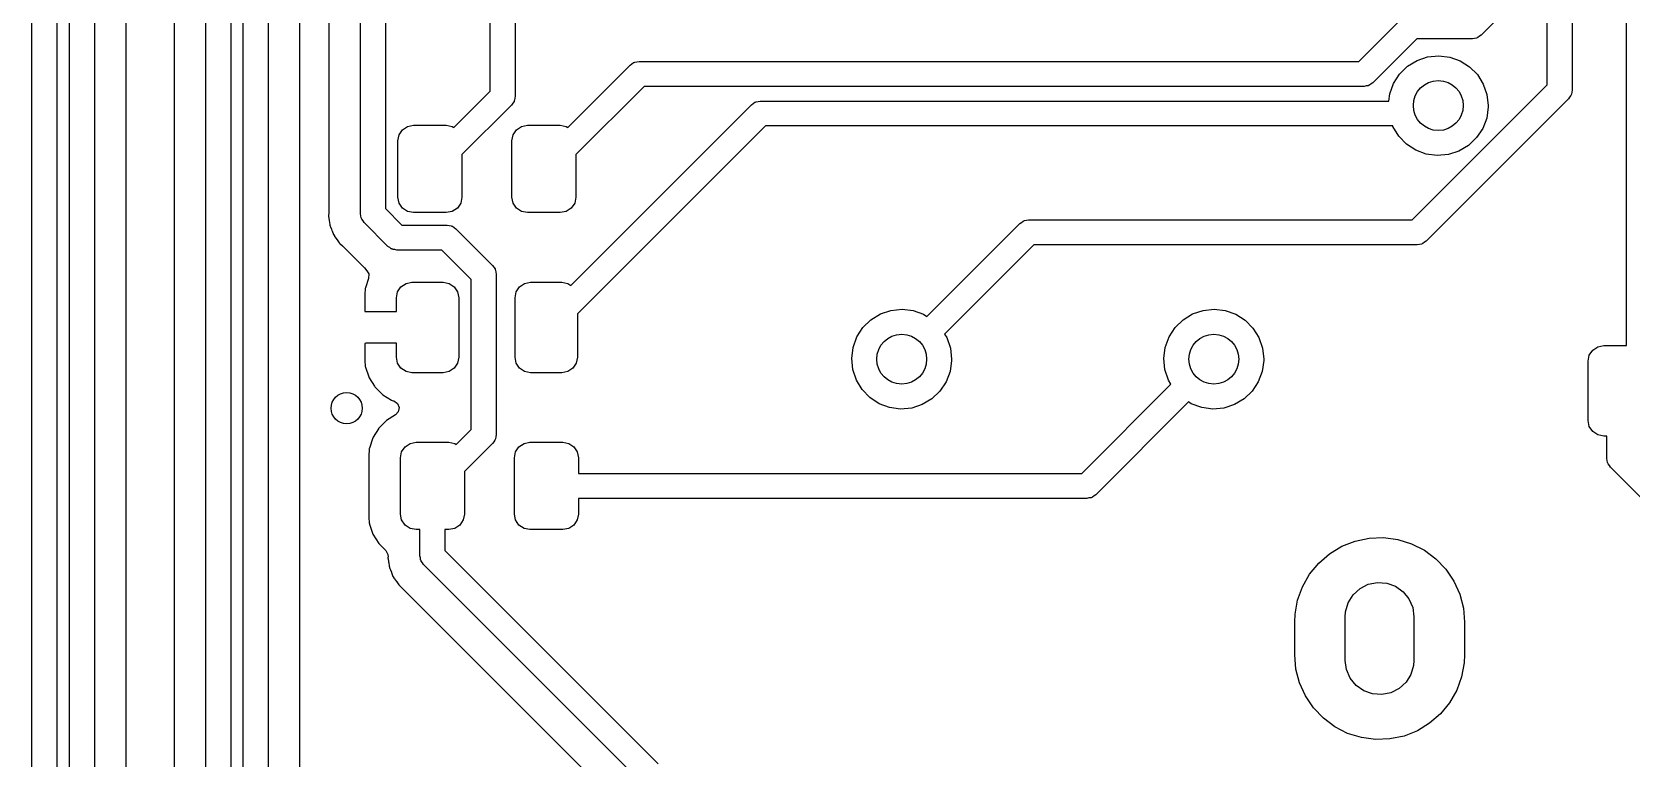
# Model space of a CAD drawing. Extents: x 83 to 135, y -230 to -45.
# Drawn here: x 82.84 to 108.46, y -110.03 to -98.39 of the extents above; entities that cross this region are included whole.
import ezdxf

# ---------------------------------------------------------------- set-up
doc = ezdxf.new("R2010")
doc.units = 0
doc.layers.add('BLACK', color=7, linetype='CONTINUOUS')

msp = doc.modelspace()

# ---------------------------------------------------------------- linework, layer by layer
at = {"layer": 'BLACK', "linetype": 'CONTINUOUS'}
for p, q in [((82.8427, -190.561), (82.8427, -71.389)), ((83.2427, -71.4722), (83.2427, -190.478)), ((83.4422, -186.512), (83.4422, -71.6373)), ((83.8422, -71.7205), (83.8422, -186.429)), ((84.3507, -186.167), (84.3507, -71.9833)), ((85.1181, -77.774), (85.1181, -133.636)), ((85.6266, -133.664), (85.6266, -77.7491)), ((86.0266, -77.8322), (86.0266, -133.582)), ((86.2261, -133.416), (86.2261, -77.9974)), ((86.6261, -78.0806), (86.6261, -133.333)), ((108.385, -103.415), (108.385, -89.608)), ((107.515, -92.1966), (107.515, -99.3197)), ((107.115, -99.2365), (107.115, -92.2795)), ((90.184, -99.3347), (90.184, -96.558)), ((90.584, -96.558), (90.584, -99.4178)), ((87.1346, -119.633), (87.1346, -97.0496)), ((88.1055, -101.303), (88.1055, -97.0325)), ((87.597, -97.1319), (87.597, -101.274)), ((88.5055, -97.1157), (88.5055, -101.22)), ((106.711, -97.7879), (106.059, -98.4397)), ((104.099, -98.86), (104.802, -98.1563)), ((105.026, -98.498), (104.323, -99.2017)), ((105.918, -98.498), (105.026, -98.498)), ((105.951, -98.4906), (105.918, -98.498)), ((105.984, -98.4869), (105.951, -98.4906)), ((105.994, -98.4808), (105.984, -98.4869)), ((106.005, -98.4782), (105.994, -98.4808)), ((106.031, -98.4574), (106.005, -98.4782)), ((106.059, -98.4397), (106.031, -98.4574)), ((92.491, -98.8772), (92.5007, -98.8711)), ((92.5007, -98.8711), (92.5339, -98.8674)), ((92.5339, -98.8674), (92.5665, -98.86)), ((92.5665, -98.86), (104.099, -98.86)), ((104.877, -98.9376), (105.029, -98.8441)), ((105.029, -98.8441), (105.198, -98.7867)), ((105.198, -98.7867), (105.376, -98.768)), ((105.376, -98.768), (105.553, -98.7891)), ((105.553, -98.7891), (105.721, -98.849)), ((105.721, -98.849), (105.871, -98.9445)), ((91.4246, -99.919), (92.4253, -98.9183)), ((92.4253, -98.9183), (92.4536, -98.9006)), ((92.4536, -98.9006), (92.4798, -98.8798)), ((92.4798, -98.8798), (92.491, -98.8772)), ((104.653, -99.2123), (104.75, -99.0624)), ((104.75, -99.0624), (104.877, -98.9376)), ((105.871, -98.9445), (105.997, -99.0711)), ((105.997, -99.0711), (106.091, -99.2223)), ((89.5996, -99.919), (90.184, -99.3347)), ((92.6493, -99.26), (91.555, -100.354)), ((104.182, -99.26), (92.6493, -99.26)), ((104.214, -99.2526), (104.182, -99.26)), ((104.247, -99.2489), (104.214, -99.2526)), ((104.257, -99.2428), (104.247, -99.2489)), ((104.268, -99.2402), (104.257, -99.2428)), ((104.294, -99.2194), (104.268, -99.2402)), ((104.323, -99.2017), (104.294, -99.2194)), ((104.578, -99.495), (104.592, -99.3799)), ((104.592, -99.3799), (104.653, -99.2123)), ((104.952, -101.4), (107.115, -99.2365)), ((106.091, -99.2223), (106.15, -99.3908)), ((107.508, -99.3523), (107.504, -99.3855)), ((107.515, -99.3197), (107.508, -99.3523)), ((90.5254, -99.5589), (89.73, -100.354)), ((90.5432, -99.5306), (90.5254, -99.5589)), ((90.5641, -99.5045), (90.5432, -99.5306)), ((90.5666, -99.4933), (90.5641, -99.5045)), ((90.5728, -99.4836), (90.5666, -99.4933)), ((90.5765, -99.4504), (90.5728, -99.4836)), ((90.584, -99.4178), (90.5765, -99.4504)), ((91.4721, -102.449), (94.3678, -99.5533)), ((94.3678, -99.5533), (94.3961, -99.5356)), ((94.3961, -99.5356), (94.4223, -99.5148)), ((94.4223, -99.5148), (94.4335, -99.5122)), ((94.4335, -99.5122), (94.4432, -99.5061)), ((94.4432, -99.5061), (94.4764, -99.5024)), ((94.4764, -99.5024), (94.509, -99.495)), ((94.509, -99.495), (104.578, -99.495)), ((107.456, -99.4608), (105.176, -101.742)), ((106.17, -99.5903), (106.145, -99.767)), ((106.15, -99.3908), (106.17, -99.568)), ((106.17, -99.568), (106.17, -99.5903)), ((107.474, -99.4325), (107.456, -99.4608)), ((107.495, -99.4064), (107.474, -99.4325)), ((107.498, -99.3952), (107.495, -99.4064)), ((107.504, -99.3855), (107.498, -99.3952)), ((88.8593, -99.903), (88.955, -99.884)), ((88.955, -99.884), (89.48, -99.884)), ((89.48, -99.884), (89.5757, -99.903)), ((90.6843, -99.903), (90.78, -99.884)), ((90.78, -99.884), (91.305, -99.884)), ((91.305, -99.884), (91.4007, -99.903)), ((94.5918, -99.895), (91.58, -102.907)), ((104.641, -99.895), (94.5918, -99.895)), ((104.644, -99.9036), (104.641, -99.895)), ((106.145, -99.767), (106.082, -99.9337)), ((88.705, -100.134), (88.724, -100.038)), ((88.705, -101.034), (88.705, -100.134)), ((88.724, -100.038), (88.7782, -99.9572)), ((88.7782, -99.9572), (88.8593, -99.903)), ((89.5757, -99.903), (89.5996, -99.919)), ((90.53, -100.134), (90.549, -100.038)), ((90.53, -101.034), (90.53, -100.134)), ((90.549, -100.038), (90.6032, -99.9572)), ((90.6032, -99.9572), (90.6843, -99.903)), ((91.4007, -99.903), (91.4246, -99.919)), ((104.736, -100.056), (104.644, -99.9036)), ((104.86, -100.184), (104.736, -100.056)), ((105.983, -100.082), (105.854, -100.205)), ((106.082, -99.9337), (105.983, -100.082)), ((89.73, -100.354), (89.73, -101.034)), ((91.555, -100.354), (91.555, -101.034)), ((105.009, -100.282), (104.86, -100.184)), ((105.176, -100.344), (105.009, -100.282)), ((105.353, -100.368), (105.176, -100.344)), ((105.531, -100.352), (105.353, -100.368)), ((105.7, -100.297), (105.531, -100.352)), ((105.854, -100.205), (105.7, -100.297)), ((88.724, -101.13), (88.705, -101.034)), ((88.7782, -101.211), (88.724, -101.13)), ((89.711, -101.13), (89.6568, -101.211)), ((89.73, -101.034), (89.711, -101.13)), ((90.549, -101.13), (90.53, -101.034)), ((90.6032, -101.211), (90.549, -101.13)), ((91.536, -101.13), (91.4818, -101.211)), ((91.555, -101.034), (91.536, -101.13)), ((87.5967, -101.283), (87.5928, -101.34)), ((87.5928, -101.34), (87.5941, -101.348)), ((87.5941, -101.348), (87.5941, -101.348)), ((87.5941, -101.348), (87.6037, -101.403)), ((87.597, -101.274), (87.5967, -101.283)), ((87.6037, -101.403), (87.6047, -101.41)), ((87.6047, -101.41), (87.6124, -101.473)), ((88.1129, -101.336), (88.1055, -101.303)), ((88.1166, -101.369), (88.1129, -101.336)), ((88.1227, -101.379), (88.1166, -101.369)), ((88.1253, -101.39), (88.1227, -101.379)), ((88.1461, -101.416), (88.1253, -101.39)), ((88.1638, -101.444), (88.1461, -101.416)), ((88.5055, -101.22), (88.7688, -101.484)), ((88.8593, -101.265), (88.7782, -101.211)), ((88.955, -101.284), (88.8593, -101.265)), ((89.48, -101.284), (88.955, -101.284)), ((89.5757, -101.265), (89.48, -101.284)), ((89.6568, -101.211), (89.5757, -101.265)), ((90.6843, -101.265), (90.6032, -101.211)), ((90.78, -101.284), (90.6843, -101.265)), ((91.305, -101.284), (90.78, -101.284)), ((91.4007, -101.265), (91.305, -101.284)), ((91.4818, -101.211), (91.4007, -101.265)), ((98.6931, -101.441), (98.7193, -101.42)), ((98.7193, -101.42), (98.7305, -101.417)), ((98.7305, -101.417), (98.7402, -101.411)), ((98.7402, -101.411), (98.7734, -101.407)), ((98.7734, -101.407), (98.806, -101.4)), ((98.806, -101.4), (104.952, -101.4)), ((87.6124, -101.473), (87.6151, -101.48)), ((87.6151, -101.48), (87.6157, -101.483)), ((87.6157, -101.483), (87.6202, -101.499)), ((87.6202, -101.499), (87.6209, -101.502)), ((87.6209, -101.502), (87.6222, -101.509)), ((87.6222, -101.509), (87.6383, -101.546)), ((87.6383, -101.546), (87.6479, -101.568)), ((87.6479, -101.568), (87.6504, -101.574)), ((87.6504, -101.574), (87.673, -101.634)), ((87.673, -101.634), (87.6773, -101.64)), ((87.6773, -101.64), (87.6785, -101.642)), ((87.6785, -101.642), (87.6868, -101.657)), ((87.6868, -101.657), (87.6881, -101.659)), ((87.6881, -101.659), (87.6912, -101.666)), ((87.6912, -101.666), (87.6958, -101.672)), ((87.6958, -101.672), (87.7301, -101.717)), ((88.5445, -101.825), (88.1638, -101.444)), ((88.7688, -101.484), (89.4919, -101.484)), ((89.4919, -101.484), (89.5244, -101.491)), ((89.5244, -101.491), (89.5576, -101.495)), ((89.5576, -101.495), (89.5674, -101.501)), ((89.5674, -101.501), (89.5786, -101.503)), ((89.5786, -101.503), (89.6047, -101.524)), ((89.6047, -101.524), (89.6329, -101.542)), ((89.6329, -101.542), (90.2212, -102.13)), ((97.177, -102.946), (98.6648, -101.458)), ((98.6648, -101.458), (98.6931, -101.441)), ((87.7301, -101.717), (87.7339, -101.722)), ((87.7339, -101.722), (87.7658, -101.769)), ((87.7658, -101.769), (87.7658, -101.769)), ((87.7658, -101.769), (87.7701, -101.775)), ((87.7701, -101.775), (87.7758, -101.78)), ((87.7758, -101.78), (87.7758, -101.78)), ((87.7758, -101.78), (87.8166, -101.816)), ((87.8166, -101.816), (87.8219, -101.821)), ((87.8219, -101.821), (88.1645, -102.164)), ((88.5728, -101.843), (88.5445, -101.825)), ((88.5989, -101.864), (88.5728, -101.843)), ((88.6101, -101.866), (88.5989, -101.864)), ((88.6199, -101.872), (88.6101, -101.866)), ((88.653, -101.876), (88.6199, -101.872)), ((88.6856, -101.884), (88.653, -101.876)), ((89.4087, -101.884), (88.6856, -101.884)), ((89.8795, -102.354), (89.4087, -101.884)), ((98.8888, -101.8), (97.4597, -103.229)), ((105.034, -101.8), (98.8888, -101.8)), ((105.067, -101.793), (105.034, -101.8)), ((105.1, -101.789), (105.067, -101.793)), ((105.11, -101.783), (105.1, -101.789)), ((105.121, -101.78), (105.11, -101.783)), ((105.147, -101.759), (105.121, -101.78)), ((105.176, -101.742), (105.147, -101.759)), ((88.1645, -102.164), (88.1704, -102.17)), ((88.1704, -102.17), (88.2084, -102.214)), ((90.2212, -102.13), (90.2389, -102.159)), ((90.2389, -102.159), (90.2597, -102.185)), ((90.2597, -102.185), (90.2623, -102.196)), ((90.2623, -102.196), (90.2684, -102.206)), ((88.2346, -102.338), (88.1849, -102.488)), ((88.2084, -102.214), (88.2063, -102.216)), ((88.2063, -102.216), (88.2365, -102.265)), ((88.2365, -102.265), (88.2346, -102.338)), ((88.7532, -102.472), (88.8343, -102.418)), ((88.8343, -102.418), (88.93, -102.399)), ((88.93, -102.399), (89.43, -102.399)), ((89.43, -102.399), (89.5257, -102.418)), ((89.5257, -102.418), (89.6068, -102.472)), ((89.8795, -104.759), (89.8795, -102.354)), ((90.2684, -102.206), (90.2721, -102.239)), ((90.2721, -102.239), (90.2795, -102.272)), ((90.2795, -102.272), (90.2795, -104.842)), ((90.6532, -102.472), (90.7343, -102.418)), ((90.7343, -102.418), (90.83, -102.399)), ((90.83, -102.399), (91.33, -102.399)), ((91.33, -102.399), (91.4257, -102.418)), ((91.4257, -102.418), (91.4721, -102.449)), ((88.1723, -102.595), (88.172, -102.602)), ((88.172, -102.602), (88.172, -102.852)), ((88.182, -102.501), (88.1723, -102.595)), ((88.1849, -102.488), (88.182, -102.501)), ((88.68, -102.649), (88.699, -102.553)), ((88.68, -102.87), (88.68, -102.649)), ((88.699, -102.553), (88.7532, -102.472)), ((89.6068, -102.472), (89.661, -102.553)), ((89.661, -102.553), (89.68, -102.649)), ((89.68, -102.649), (89.68, -103.599)), ((90.58, -102.649), (90.599, -102.553)), ((90.58, -103.599), (90.58, -102.649)), ((90.599, -102.553), (90.6532, -102.472)), ((88.172, -102.852), (88.1765, -102.867)), ((88.1765, -102.867), (88.1779, -102.868)), ((88.1779, -102.868), (88.1855, -102.87)), ((88.1855, -102.87), (88.68, -102.87)), ((91.58, -102.907), (91.58, -103.599)), ((96.2815, -103.002), (96.4334, -102.908)), ((96.4334, -102.908), (96.6022, -102.851)), ((96.6022, -102.851), (96.7796, -102.832)), ((96.7796, -102.832), (96.9567, -102.853)), ((96.9567, -102.853), (97.1247, -102.913)), ((97.1247, -102.913), (97.177, -102.946)), ((101.281, -103.002), (101.433, -102.908)), ((101.433, -102.908), (101.602, -102.851)), ((101.602, -102.851), (101.78, -102.832)), ((101.78, -102.832), (101.957, -102.853)), ((101.957, -102.853), (102.125, -102.913)), ((102.125, -102.913), (102.275, -103.009)), ((96.0574, -103.276), (96.154, -103.126)), ((96.154, -103.126), (96.2815, -103.002)), ((101.057, -103.276), (101.154, -103.126)), ((101.154, -103.126), (101.281, -103.002)), ((102.275, -103.009), (102.401, -103.135)), ((102.401, -103.135), (102.495, -103.286)), ((88.1737, -103.384), (88.172, -103.392)), ((88.172, -103.392), (88.172, -103.646)), ((88.1749, -103.382), (88.1737, -103.384)), ((88.1901, -103.378), (88.1749, -103.382)), ((88.68, -103.378), (88.1901, -103.378)), ((88.68, -103.599), (88.68, -103.378)), ((95.9741, -103.621), (95.9964, -103.444)), ((95.9964, -103.444), (96.0574, -103.276)), ((97.4597, -103.229), (97.4955, -103.286)), ((97.4955, -103.286), (97.5541, -103.455)), ((97.5541, -103.455), (97.574, -103.632)), ((100.974, -103.621), (100.996, -103.444)), ((100.996, -103.444), (101.057, -103.276)), ((102.495, -103.286), (102.554, -103.455)), ((102.554, -103.455), (102.574, -103.632)), ((107.843, -103.488), (107.924, -103.434)), ((107.924, -103.434), (108.02, -103.415)), ((108.02, -103.415), (108.385, -103.415)), ((88.172, -103.646), (88.1723, -103.653)), ((88.1723, -103.653), (88.1823, -103.748)), ((88.699, -103.695), (88.68, -103.599)), ((88.7532, -103.776), (88.699, -103.695)), ((89.661, -103.695), (89.6068, -103.776)), ((89.68, -103.599), (89.661, -103.695)), ((90.599, -103.695), (90.58, -103.599)), ((90.6532, -103.776), (90.599, -103.695)), ((91.561, -103.695), (91.5068, -103.776)), ((91.58, -103.599), (91.561, -103.695)), ((95.9915, -103.798), (95.9741, -103.621)), ((97.5737, -103.654), (97.5489, -103.831)), ((97.574, -103.632), (97.5737, -103.654)), ((100.991, -103.798), (100.974, -103.621)), ((102.574, -103.654), (102.549, -103.831)), ((102.574, -103.632), (102.574, -103.654)), ((107.77, -103.665), (107.789, -103.569)), ((107.77, -104.615), (107.77, -103.665)), ((107.789, -103.569), (107.843, -103.488)), ((88.1823, -103.748), (88.1851, -103.762)), ((88.1851, -103.762), (88.2366, -103.916)), ((88.2366, -103.916), (88.2428, -103.929)), ((88.2428, -103.929), (88.3281, -104.067)), ((88.8343, -103.83), (88.7532, -103.776)), ((88.93, -103.849), (88.8343, -103.83)), ((89.43, -103.849), (88.93, -103.849)), ((89.5257, -103.83), (89.43, -103.849)), ((89.6068, -103.776), (89.5257, -103.83)), ((90.7343, -103.83), (90.6532, -103.776)), ((90.83, -103.849), (90.7343, -103.83)), ((91.33, -103.849), (90.83, -103.849)), ((91.4257, -103.83), (91.33, -103.849)), ((91.5068, -103.776), (91.4257, -103.83)), ((96.0478, -103.968), (95.9915, -103.798)), ((96.1402, -104.12), (96.0478, -103.968)), ((97.5489, -103.831), (97.4855, -103.998)), ((101.048, -103.968), (100.991, -103.798)), ((101.088, -104.035), (101.048, -103.968)), ((102.549, -103.831), (102.486, -103.998)), ((88.3281, -104.067), (88.3371, -104.078)), ((88.3371, -104.078), (88.4518, -104.193)), ((88.4518, -104.193), (88.4632, -104.202)), ((88.4632, -104.202), (88.6012, -104.287)), ((96.2641, -104.248), (96.1402, -104.12)), ((96.4133, -104.346), (96.2641, -104.248)), ((97.3868, -104.146), (97.2577, -104.269)), ((97.4855, -103.998), (97.3868, -104.146)), ((99.6592, -105.464), (101.088, -104.035)), ((102.387, -104.146), (102.258, -104.269)), ((102.486, -103.998), (102.387, -104.146)), ((88.6012, -104.287), (88.6144, -104.293)), ((88.6144, -104.293), (88.6368, -104.3)), ((88.6368, -104.3), (88.6952, -104.341)), ((88.7099, -104.476), (88.6635, -104.527)), ((88.6952, -104.341), (88.7224, -104.406)), ((88.7224, -104.406), (88.7099, -104.476)), ((96.5805, -104.408), (96.4133, -104.346)), ((96.7572, -104.432), (96.5805, -104.408)), ((96.9349, -104.416), (96.7572, -104.432)), ((97.1045, -104.361), (96.9349, -104.416)), ((97.2577, -104.269), (97.1045, -104.361)), ((101.371, -104.318), (99.8832, -105.806)), ((101.413, -104.346), (101.371, -104.318)), ((101.58, -104.408), (101.413, -104.346)), ((101.757, -104.432), (101.58, -104.408)), ((101.935, -104.416), (101.757, -104.432)), ((102.104, -104.361), (101.935, -104.416)), ((102.258, -104.269), (102.104, -104.361)), ((88.3919, -104.747), (88.3087, -104.882)), ((88.3957, -104.741), (88.3919, -104.747)), ((88.3919, -104.747), (88.3919, -104.747)), ((88.4741, -104.662), (88.3957, -104.741)), ((88.5155, -104.621), (88.4741, -104.662)), ((88.5207, -104.616), (88.5155, -104.621)), ((88.6635, -104.527), (88.5207, -104.616)), ((89.6396, -104.999), (89.8795, -104.759)), ((107.789, -104.711), (107.77, -104.615)), ((107.843, -104.792), (107.789, -104.711)), ((88.3029, -104.891), (88.2472, -105.059)), ((88.3087, -104.882), (88.3029, -104.891)), ((88.8182, -105.037), (88.8993, -104.983)), ((88.8993, -104.983), (88.995, -104.964)), ((88.995, -104.964), (89.52, -104.964)), ((89.52, -104.964), (89.6157, -104.983)), ((89.6157, -104.983), (89.6396, -104.999)), ((90.2209, -104.983), (89.77, -105.434)), ((90.2387, -104.955), (90.2209, -104.983)), ((90.2596, -104.929), (90.2387, -104.955)), ((90.2622, -104.918), (90.2596, -104.929)), ((90.2683, -104.908), (90.2622, -104.918)), ((90.272, -104.875), (90.2683, -104.908)), ((90.2795, -104.842), (90.272, -104.875)), ((90.6432, -105.037), (90.7243, -104.983)), ((90.7243, -104.983), (90.82, -104.964)), ((90.82, -104.964), (91.345, -104.964)), ((91.345, -104.964), (91.4407, -104.983)), ((91.4407, -104.983), (91.5218, -105.037)), ((107.924, -104.846), (107.843, -104.792)), ((108.02, -104.865), (107.924, -104.846)), ((108.07, -104.865), (108.02, -104.865)), ((108.07, -105.222), (108.07, -104.865)), ((88.2436, -105.095), (88.2365, -105.164)), ((88.2365, -105.164), (88.2365, -106.164)), ((88.2465, -105.066), (88.2436, -105.095)), ((88.2472, -105.059), (88.2465, -105.066)), ((88.2465, -105.066), (88.2465, -105.066)), ((88.745, -105.214), (88.764, -105.118)), ((88.745, -106.114), (88.745, -105.214)), ((88.764, -105.118), (88.8182, -105.037)), ((90.57, -105.214), (90.589, -105.118)), ((90.57, -106.114), (90.57, -105.214)), ((90.589, -105.118), (90.6432, -105.037)), ((91.5218, -105.037), (91.576, -105.118)), ((91.576, -105.118), (91.595, -105.214)), ((91.595, -105.214), (91.595, -105.464)), ((108.077, -105.255), (108.07, -105.222)), ((108.081, -105.288), (108.077, -105.255)), ((89.77, -105.434), (89.77, -106.114)), ((91.595, -105.464), (99.6592, -105.464)), ((108.087, -105.298), (108.081, -105.288)), ((108.09, -105.309), (108.087, -105.298)), ((108.111, -105.335), (108.09, -105.309)), ((108.128, -105.363), (108.111, -105.335)), ((108.952, -106.186), (108.128, -105.363)), ((99.742, -105.864), (91.595, -105.864)), ((91.595, -105.864), (91.595, -106.114)), ((99.7746, -105.857), (99.742, -105.864)), ((99.8078, -105.853), (99.7746, -105.857)), ((99.8175, -105.847), (99.8078, -105.853)), ((99.8287, -105.844), (99.8175, -105.847)), ((99.8549, -105.823), (99.8287, -105.844)), ((99.8832, -105.806), (99.8549, -105.823)), ((88.2365, -106.164), (88.2368, -106.168)), ((88.2368, -106.168), (88.2368, -106.168)), ((88.2368, -106.168), (88.2461, -106.257)), ((88.2461, -106.257), (88.2475, -106.27)), ((88.2475, -106.27), (88.2497, -106.277)), ((88.2497, -106.277), (88.2497, -106.277)), ((88.2497, -106.277), (88.2826, -106.375)), ((88.764, -106.21), (88.745, -106.114)), ((88.8182, -106.291), (88.764, -106.21)), ((88.8993, -106.345), (88.8182, -106.291)), ((89.6968, -106.291), (89.6157, -106.345)), ((89.751, -106.21), (89.6968, -106.291)), ((89.77, -106.114), (89.751, -106.21)), ((90.589, -106.21), (90.57, -106.114)), ((90.6432, -106.291), (90.589, -106.21)), ((90.7243, -106.345), (90.6432, -106.291)), ((91.5218, -106.291), (91.4407, -106.345)), ((91.576, -106.21), (91.5218, -106.291)), ((91.595, -106.114), (91.576, -106.21)), ((88.2826, -106.375), (88.3034, -106.438)), ((88.3034, -106.438), (88.3965, -106.588)), ((88.995, -106.364), (88.8993, -106.345)), ((89.0575, -106.364), (88.995, -106.364)), ((89.0575, -106.783), (89.0575, -106.364)), ((89.52, -106.364), (89.4575, -106.364)), ((89.4575, -106.364), (89.4575, -106.701)), ((89.6157, -106.345), (89.52, -106.364)), ((90.82, -106.364), (90.7243, -106.345)), ((91.345, -106.364), (90.82, -106.364)), ((91.4407, -106.345), (91.345, -106.364)), ((103.825, -106.632), (104.039, -106.547)), ((104.039, -106.547), (104.264, -106.5)), ((104.264, -106.5), (104.494, -106.492)), ((104.494, -106.492), (104.722, -106.522)), ((104.722, -106.522), (104.942, -106.59)), ((88.3965, -106.588), (88.4341, -106.626)), ((88.4341, -106.626), (88.5096, -106.701)), ((88.5096, -106.701), (88.5437, -106.763)), ((88.5437, -106.763), (88.5463, -106.799)), ((88.5463, -106.799), (88.5453, -106.813)), ((89.0649, -106.816), (89.0575, -106.783)), ((89.4575, -106.701), (92.8733, -110.116)), ((103.455, -106.902), (103.629, -106.751)), ((103.629, -106.751), (103.825, -106.632)), ((104.942, -106.59), (105.147, -106.694)), ((105.147, -106.694), (105.331, -106.831)), ((88.5453, -106.813), (88.5448, -106.821)), ((88.5448, -106.821), (88.5461, -106.828)), ((88.5453, -106.813), (88.5453, -106.813)), ((88.5461, -106.828), (88.5461, -106.828)), ((88.5461, -106.828), (88.5558, -106.884)), ((88.5558, -106.884), (88.5567, -106.89)), ((88.5567, -106.89), (88.5644, -106.954)), ((88.5644, -106.954), (88.5671, -106.961)), ((88.5671, -106.961), (88.5677, -106.963)), ((88.5677, -106.963), (88.5722, -106.98)), ((88.5722, -106.98), (88.5729, -106.982)), ((88.5729, -106.982), (88.5743, -106.99)), ((88.5743, -106.99), (88.5835, -107.011)), ((88.5835, -107.011), (88.5999, -107.048)), ((88.5999, -107.048), (88.6024, -107.054)), ((88.6024, -107.054), (88.625, -107.114)), ((89.0686, -106.849), (89.0649, -106.816)), ((89.0747, -106.859), (89.0686, -106.849)), ((89.0773, -106.87), (89.0747, -106.859)), ((89.0981, -106.896), (89.0773, -106.87)), ((89.1158, -106.925), (89.0981, -106.896)), ((92.6491, -110.458), (89.1158, -106.925)), ((103.309, -107.08), (103.455, -106.902)), ((105.331, -106.831), (105.49, -106.998)), ((105.49, -106.998), (105.618, -107.189)), ((88.625, -107.114), (88.6293, -107.12)), ((88.6293, -107.12), (88.6306, -107.123)), ((88.6306, -107.123), (88.6388, -107.138)), ((88.6388, -107.138), (88.6401, -107.14)), ((88.6401, -107.14), (88.6432, -107.147)), ((88.6432, -107.147), (88.6478, -107.153)), ((88.6478, -107.153), (88.6821, -107.197)), ((88.6821, -107.197), (88.686, -107.203)), ((88.686, -107.203), (88.7178, -107.249)), ((88.7178, -107.249), (88.7178, -107.249)), ((88.7178, -107.249), (88.7221, -107.255)), ((88.7221, -107.255), (88.7278, -107.261)), ((88.7278, -107.261), (88.7278, -107.261)), ((88.7278, -107.261), (88.7687, -107.297)), ((88.7687, -107.297), (88.7739, -107.302)), ((88.7739, -107.302), (92.269, -110.797)), ((103.117, -107.496), (103.195, -107.28)), ((103.195, -107.28), (103.309, -107.08)), ((104.006, -107.409), (104.116, -107.308)), ((104.116, -107.308), (104.249, -107.241)), ((104.249, -107.241), (104.395, -107.211)), ((104.395, -107.211), (104.544, -107.222)), ((104.544, -107.222), (104.685, -107.273)), ((104.685, -107.273), (104.807, -107.359)), ((105.618, -107.189), (105.713, -107.398)), ((103.076, -107.722), (103.117, -107.496)), ((103.886, -107.68), (103.928, -107.536)), ((103.928, -107.536), (104.006, -107.409)), ((104.807, -107.359), (104.9, -107.475)), ((104.9, -107.475), (104.96, -107.612)), ((105.713, -107.398), (105.771, -107.621)), ((103.07, -107.85), (103.076, -107.722)), ((103.88, -107.76), (103.886, -107.68)), ((103.88, -108.46), (103.88, -107.76)), ((104.96, -107.612), (104.98, -107.76)), ((104.98, -107.76), (104.98, -108.46)), ((105.771, -107.621), (105.79, -107.85)), ((103.07, -108.37), (103.07, -107.85)), ((105.79, -107.85), (105.79, -108.37)), ((103.089, -108.599), (103.07, -108.37)), ((103.147, -108.822), (103.089, -108.599)), ((103.9, -108.608), (103.88, -108.46)), ((104.974, -108.54), (104.932, -108.684)), ((104.98, -108.46), (104.974, -108.54)), ((105.784, -108.498), (105.743, -108.724)), ((105.79, -108.37), (105.784, -108.498)), ((103.242, -109.031), (103.147, -108.822)), ((103.96, -108.745), (103.9, -108.608)), ((104.053, -108.861), (103.96, -108.745)), ((104.854, -108.811), (104.744, -108.912)), ((104.932, -108.684), (104.854, -108.811)), ((105.743, -108.724), (105.665, -108.94)), ((103.37, -109.222), (103.242, -109.031)), ((104.175, -108.947), (104.053, -108.861)), ((104.316, -108.998), (104.175, -108.947)), ((104.465, -109.009), (104.316, -108.998)), ((104.611, -108.979), (104.465, -109.009)), ((104.744, -108.912), (104.611, -108.979)), ((105.665, -108.94), (105.551, -109.14)), ((103.529, -109.389), (103.37, -109.222)), ((105.405, -109.318), (105.231, -109.469)), ((105.551, -109.14), (105.405, -109.318)), ((103.713, -109.526), (103.529, -109.389)), ((103.918, -109.63), (103.713, -109.526)), ((105.035, -109.588), (104.821, -109.673)), ((105.231, -109.469), (105.035, -109.588)), ((104.138, -109.698), (103.918, -109.63)), ((104.366, -109.728), (104.138, -109.698)), ((104.596, -109.72), (104.366, -109.728)), ((104.821, -109.673), (104.596, -109.72))]:
    msp.add_line(p, q, dxfattribs=at)
at = {"layer": 'BLACK'}
for centre, radius in [((105.37, -99.568), 0.4), ((96.774, -103.632), 0.4), ((101.774, -103.632), 0.4), ((87.884, -104.419), 0.25)]:
    msp.add_circle(centre, radius, dxfattribs=at)

doc.saveas('drawing.dxf')
